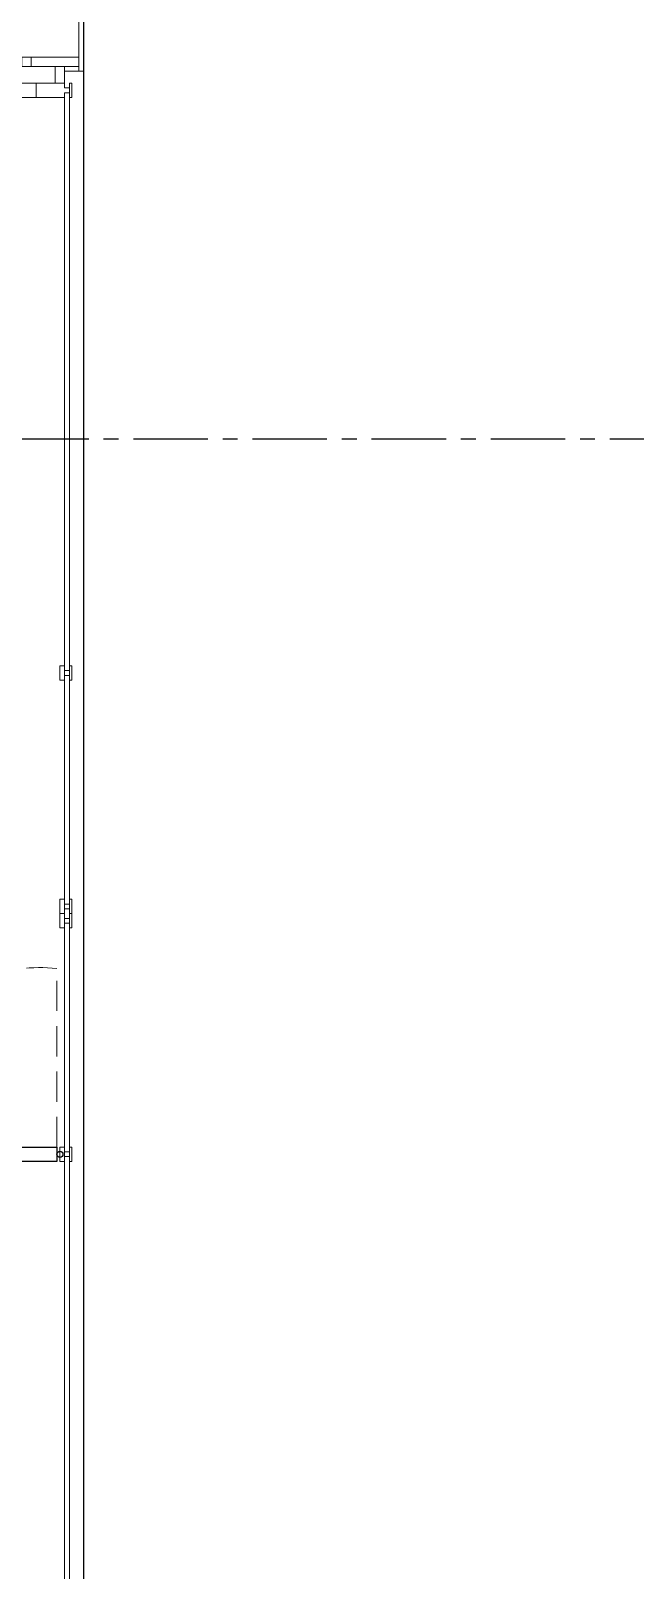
# Model space of a CAD drawing. Header units: millimetres. Extents: x 933584 to 974011, y 4545988 to 4553664.
# Drawn here: x 939772 to 940025, y 4551865 to 4552511 of the extents above; entities that cross this region are included whole.
import ezdxf

# ---------------------------------------------------------------- set-up
doc = ezdxf.new("R2010")
doc.units = ezdxf.units.MM
doc.linetypes.add('CENTER', pattern=[2, 1.25, -0.25, 0.25, -0.25])
doc.linetypes.add('HIDDENX2', pattern=[19.05, 12.7, -6.35])
doc.layers.get('0').update_dxf_attribs({"color": 255})
doc.layers.add('0-HSL-HTC_200', color=1, linetype='Continuous')
doc.layers.add('0-LNS-SLN', color=6, linetype='Continuous')
doc.layers.add('3-OPN-WDR', color=4, linetype='Continuous', lineweight=18)
doc.layers.add('DOĞRAMA', color=8, linetype='Continuous', lineweight=15)

# ---------------------------------------------------------------- blocks, each defined once
blk = doc.blocks.new('XVBZDVBZDVB')
at = {"layer": '3-OPN-WDR'}
for p, q in [((934687.85, 4553993.75), (934687.85, 4554077.75)), ((934689.85, 4553993.75), (934689.85, 4554077.75)), ((934667.85, 4553999.75), (934687.85, 4553999.75)), ((934687.85, 4553995.75), (934667.85, 4553995.75)), ((934681.85, 4553993.75), (934689.85, 4553993.75)), ((934682.4, 4553995.75), (934687.73, 4553995.75)), ((934681.85, 4553738.25), (934681.85, 4553984.75)), ((934683.85, 4553738.25), (934683.85, 4553985.75)), ((934681.85, 4553286.61), (934681.84, 4553740.25)), ((934683.85, 4553289.61), (934683.85, 4553740.25))]:
    blk.add_line(p, q, dxfattribs=at)
for points in [[(934667.85, 4553995.75), (934663.85, 4553995.75), (934663.85, 4553999.75), (934667.85, 4553999.75)], [(934687.73, 4553995.75), (934687.85, 4553995.75), (934687.85, 4553999.75), (934687.73, 4553999.75)], [(934681.85, 4553988.75), (934677.85, 4553988.75), (934677.85, 4553995.75), (934681.85, 4553995.75)], [(934683.85, 4553738.25), (934683.85, 4553744.25), (934684.85, 4553744.25), (934684.85, 4553738.25)], [(934683.85, 4553640.25), (934683.85, 4553646.25), (934684.85, 4553646.25), (934684.85, 4553640.25)], [(934683.85, 4553634.25), (934683.85, 4553640.25), (934684.85, 4553640.25), (934684.85, 4553634.25)], [(934683.85, 4553536.25), (934683.85, 4553542.25), (934684.85, 4553542.25), (934684.85, 4553536.25)]]:
    blk.add_lwpolyline(points, close=True, dxfattribs=at)
for points in [[(934679.85, 4553738.25), (934681.85, 4553738.25), (934681.85, 4553740.25), (934683.85, 4553740.25), (934683.85, 4553742.25), (934681.85, 4553742.25), (934681.85, 4553744.25), (934679.85, 4553744.25), (934679.85, 4553738.25)], [(934679.85, 4553640.25), (934681.85, 4553640.25), (934681.85, 4553642.25), (934683.85, 4553642.25), (934683.85, 4553644.25), (934681.85, 4553644.25), (934681.85, 4553646.25), (934679.85, 4553646.25), (934679.85, 4553640.25)], [(934679.85, 4553634.25), (934681.85, 4553634.25), (934681.85, 4553636.25), (934683.85, 4553636.25), (934683.85, 4553638.25), (934681.85, 4553638.25), (934681.85, 4553640.25), (934679.85, 4553640.25), (934679.85, 4553634.25)], [(934679.85, 4553536.25), (934681.85, 4553536.25), (934681.85, 4553538.25), (934683.85, 4553538.25), (934683.85, 4553540.25), (934681.85, 4553540.25), (934681.85, 4553542.25), (934679.85, 4553542.25), (934679.85, 4553536.25)]]:
    blk.add_lwpolyline(points, dxfattribs=at)
at = {"layer": 'DOĞRAMA', "color": 253, "true_color": 0xadadad}
for p, q in [((934663.85, 4553988.75), (934669.85, 4553988.75)), ((934669.85, 4553988.75), (934669.85, 4553982.75)), ((934669.85, 4553982.75), (934663.85, 4553982.75))]:
    blk.add_line(p, q, dxfattribs=at)
blk.add_lwpolyline([(934669.85, 4553988.75), (934681.85, 4553988.75), (934681.85, 4553986.75), (934683.85, 4553986.75), (934683.85, 4553984.75), (934681.85, 4553984.75), (934681.85, 4553982.75), (934669.85, 4553982.75), (934669.85, 4553988.75)], dxfattribs=at)
blk.add_lwpolyline([(934683.85, 4553988.75), (934683.85, 4553982.75), (934684.85, 4553982.75), (934684.85, 4553988.75)], close=True, dxfattribs=at)
blk = doc.blocks.new('CVBXCBV')
at = {"linetype": 'CENTER', "ltscale": 25}
blk.add_lwpolyline([(937701.09, 4551339.49), (936057.32, 4551339.49)], dxfattribs=at)

msp = doc.modelspace()

# ---------------------------------------------------------------- linework, layer by layer
at = {"layer": '0-HSL-HTC_200', "color": 8}
msp.add_lwpolyline([(940273.84, 4552835.4), (940273.84, 4551375.4), (938914.32, 4551375.4), (939546.51, 4551776.16), (939793.85, 4551684.96), (939793.85, 4552835.4), (940273.84, 4552835.4)], close=True, dxfattribs=at)
at = {"layer": '0-LNS-SLN'}
msp.add_lwpolyline([(939782.55, 4552036.25), (939704.81, 4552036.25), (939704.81, 4552042.25), (939782.55, 4552042.25)], close=True, dxfattribs=at)
msp.add_circle((939783.85, 4552039.25), 1.3, dxfattribs=at)
at = {"layer": '3-OPN-WDR', "linetype": 'HIDDENX2'}
msp.add_lwpolyline([(939782.55, 4552042.25), (939782.55, 4552117.25, 0.463429), (939704.81, 4552042.25, 2.354342)], format="xyb", dxfattribs=at)

# ---------------------------------------------------------------- block references
for name, p in [('XVBZDVBZDVB', (5104, -1500)), ('CVBXCBV', (2794.87, 999.89))]:
    msp.add_blockref(name, p)

doc.saveas('drawing.dxf')
